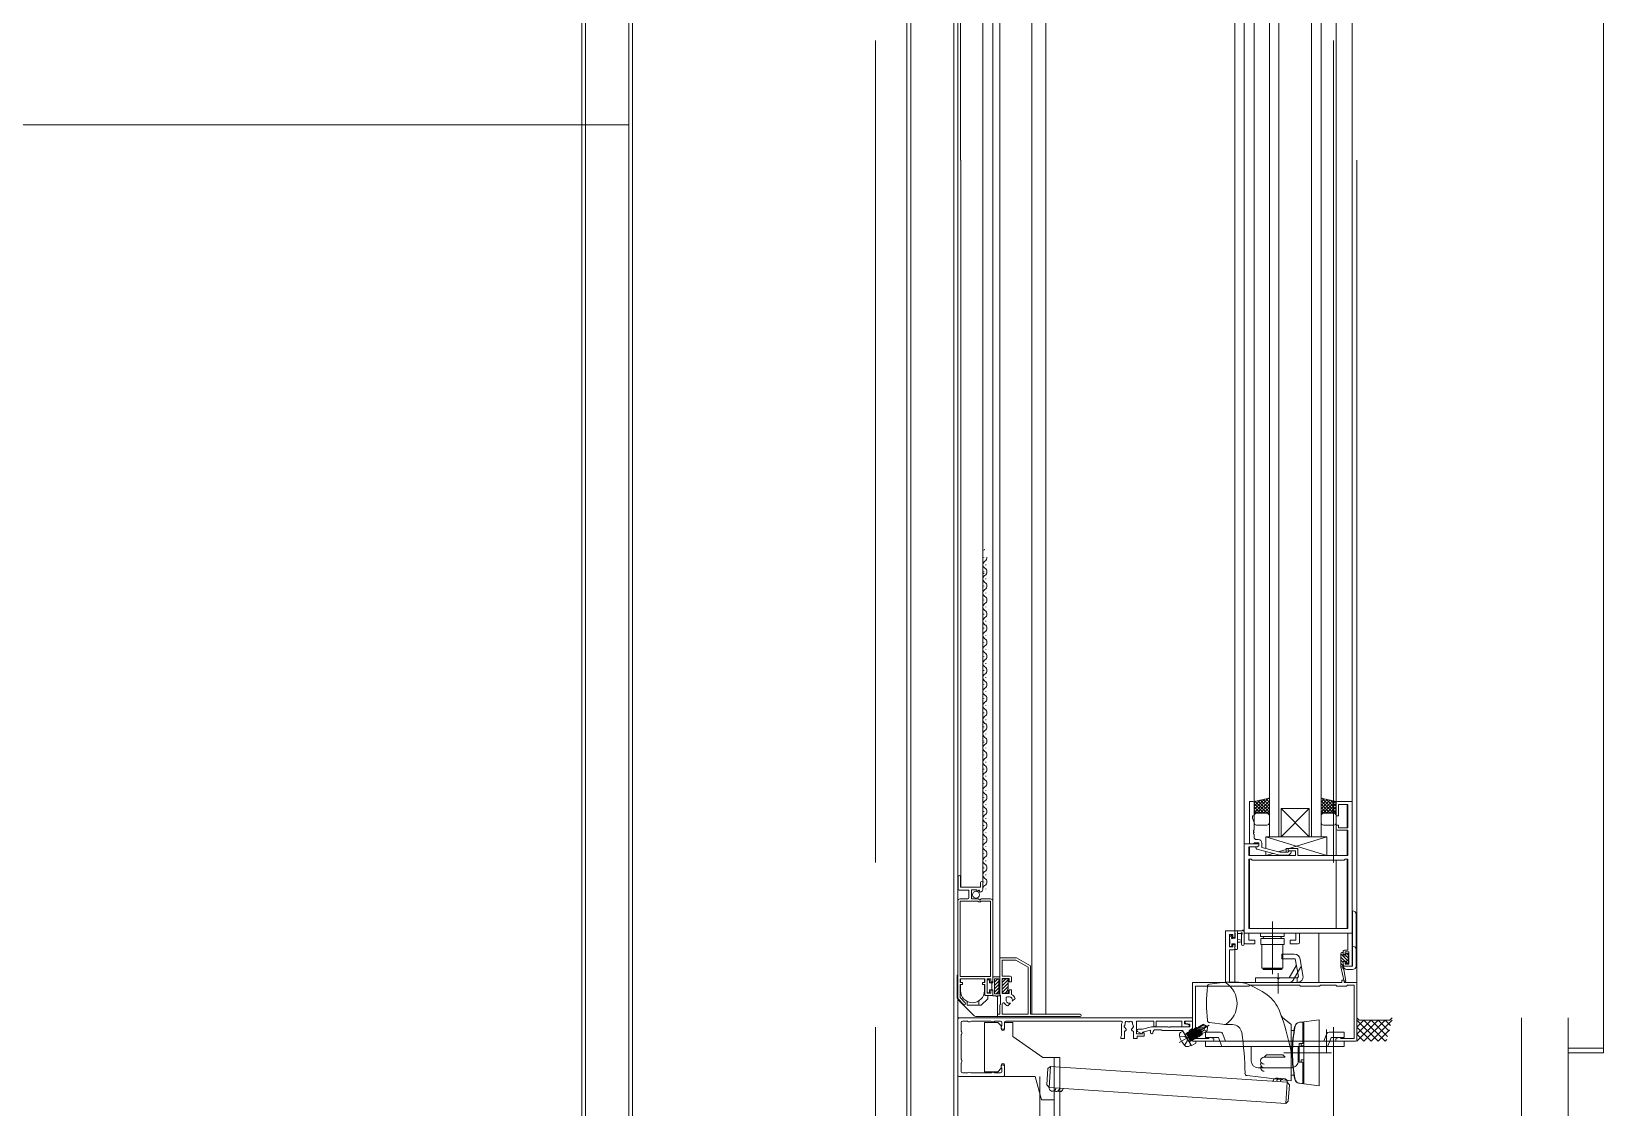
# Model space of a CAD drawing. Units: millimetres at full size. Extents: x -22551 to 92397, y -19340 to 14894.
# Drawn here: x 86862 to 87532, y -1283 to -825 of the extents above; entities that cross this region are included whole.
import ezdxf

# ---------------------------------------------------------------- set-up
doc = ezdxf.new("R2010")
doc.units = ezdxf.units.MM
doc.header["$LTSCALE"] = 70
doc.linetypes.add('DASHED3', pattern=[4, 3, -1])
doc.linetypes.add('DOUBLE_CHAIN1', pattern=[8.8, 5, -1, 0.6, -0.6, 0.6, -1])
for name, color, linetype, lineweight in [('2-0_通芯', 7, 'Continuous', 15), ('2-1_躯体', 7, 'Continuous', 15), ('2-3_間仕切り', 7, 'Continuous', 15), ('4-4_ジプトーン・ケイカル', 7, 'Continuous', 15), ('4-A_FSH', 7, 'Continuous', 15), ('4-B_金物', 7, 'Continuous', 15)]:
    doc.layers.add(name, color=color, linetype=linetype, lineweight=lineweight)

msp = doc.modelspace()

# ---------------------------------------------------------------- linework, layer by layer
at = {"layer": '2-0_通芯', "linetype": 'DOUBLE_CHAIN1'}
for p, q in [((87221.52, 10874.77), (87221.52, -9077.32)), ((87416.52, 10874.77), (87416.52, -7611.2))]:
    msp.add_line(p, q, dxfattribs=at)
at = {"layer": '2-1_躯体', "linetype": 'DASHED3'}
msp.add_line((87496.52, -1245.23), (87496.52, -2215.23), dxfattribs=at)
at = {"layer": '2-1_躯体'}
msp.add_line((87516.52, -1245.23), (87516.52, -2215.23), dxfattribs=at)
at = {"layer": '2-3_間仕切り'}
msp.add_line((87256.52, -1270.23), (87256.52, -1385.23), dxfattribs=at)
at = {"layer": '4-4_ジプトーン・ケイカル'}
msp.add_line((87116.52, -865.23), (84741.52, -865.23), dxfattribs=at)
at = {"layer": '4-A_FSH'}
for p, q in [((87531.52, -502.23), (87531.52, -880.23)), ((87256.52, -515.23), (87256.52, -880.23)), ((87288.12, -880.23), (87288.12, -516.73)), ((87294.02, -880.23), (87294.02, -516.73)), ((87256.52, -532.58), (87256.52, -880.23)), ((87271.52, -532.58), (87271.52, -880.23)), ((87274.52, -532.58), (87274.52, -880.23)), ((87374.52, -549.13), (87374.52, -880.23)), ((87378.52, -551.23), (87378.52, -880.23)), ((87378.52, -553.16), (87378.52, -880.23)), ((87424.52, -880.23), (87424.52, -551.23)), ((87257.72, -570.8), (87257.72, -880.23)), ((87267.22, -880.23), (87267.22, -572.73)), ((87417.72, -584.23), (87417.72, -880.23)), ((87389.22, -592.23), (87389.22, -880.23)), ((87393.22, -592.23), (87393.22, -880.23)), ((87407.22, -592.23), (87407.22, -880.23)), ((87411.22, -592.23), (87411.22, -880.23)), ((87382.72, -607.23), (87382.72, -880.23)), ((87256.52, -880.23), (87256.52, -1195.63)), ((87256.52, -1245.23), (87256.52, -880.23)), ((87257.82, -880.23), (87257.82, -1189.64)), ((87267.22, -1187.73), (87267.22, -880.23)), ((87271.52, -880.23), (87271.52, -1195.63)), ((87274.52, -880.23), (87274.52, -1223.04)), ((87288.12, -1243.73), (87288.12, -880.23)), ((87294.02, -1243.73), (87294.02, -880.23)), ((87374.52, -880.23), (87374.52, -1211.33)), ((87378.52, -1209.23), (87378.52, -880.23)), ((87378.52, -880.23), (87378.52, -1207.3)), ((87382.72, -880.23), (87382.72, -1153.23)), ((87389.22, -1168.23), (87389.22, -880.23)), ((87393.22, -1168.23), (87393.22, -880.23)), ((87407.22, -1168.23), (87407.22, -880.23)), ((87411.22, -1168.23), (87411.22, -880.23)), ((87417.72, -880.23), (87417.72, -1176.23)), ((87424.52, -880.23), (87424.52, -1209.23)), ((87426.52, -880.23), (87426.52, -1230.23)), ((87531.52, -1258.23), (87531.52, -880.23)), ((87267.72, -1049.33), (87267.72, -1049.53)), ((87267.72, -1055.33), (87267.72, -1055.53)), ((87267.72, -1056.03), (87267.72, -1056.23)), ((87268.48, -1052.33), (87268.48, -1052.53)), ((87267.72, -1061.33), (87267.72, -1061.53)), ((87268.48, -1058.33), (87268.48, -1058.53)), ((87267.72, -1067.33), (87267.72, -1067.53)), ((87268.48, -1064.33), (87268.48, -1064.53)), ((87268.48, -1070.33), (87268.48, -1070.53)), ((87267.72, -1073.33), (87267.72, -1073.53)), ((87268.48, -1076.33), (87268.48, -1076.53)), ((87267.72, -1079.33), (87267.72, -1079.53)), ((87268.48, -1082.33), (87268.48, -1082.53)), ((87267.72, -1085.33), (87267.72, -1085.53)), ((87268.48, -1088.33), (87268.48, -1088.53)), ((87267.72, -1091.33), (87267.72, -1091.53)), ((87267.72, -1097.33), (87267.72, -1097.53)), ((87268.48, -1094.33), (87268.48, -1094.53)), ((87267.72, -1103.33), (87267.72, -1103.53)), ((87268.48, -1100.33), (87268.48, -1100.53)), ((87267.72, -1109.33), (87267.72, -1109.53)), ((87268.48, -1106.33), (87268.48, -1106.53)), ((87267.72, -1115.33), (87267.72, -1115.53)), ((87268.48, -1112.33), (87268.48, -1112.53)), ((87267.72, -1121.33), (87267.72, -1121.53)), ((87268.48, -1118.33), (87268.48, -1118.53)), ((87268.48, -1124.33), (87268.48, -1124.53)), ((87267.72, -1127.33), (87267.72, -1127.53)), ((87267.72, -1128.03), (87267.72, -1128.23)), ((87268.48, -1130.33), (87268.48, -1130.53)), ((87267.72, -1133.33), (87267.72, -1133.53)), ((87268.48, -1136.33), (87268.48, -1136.53)), ((87267.72, -1139.33), (87267.72, -1139.53)), ((87268.48, -1142.33), (87268.48, -1142.53)), ((87267.72, -1145.33), (87267.72, -1145.53)), ((87268.48, -1148.33), (87268.48, -1148.53)), ((87267.72, -1151.33), (87267.72, -1151.53)), ((87267.72, -1157.33), (87267.72, -1157.53)), ((87268.48, -1154.33), (87268.48, -1154.53)), ((87382.72, -1153.23), (87389.22, -1151.73)), ((87382.72, -1158.01), (87388.92, -1151.8)), ((87382.72, -1156.59), (87387.09, -1152.23)), ((87382.72, -1155.18), (87385.25, -1152.65)), ((87382.72, -1153.76), (87383.41, -1153.08)), ((87382.72, -1158.23), (87382.72, -1153.23)), ((87386.84, -1158.23), (87382.72, -1154.12)), ((87385.42, -1158.23), (87382.72, -1155.53)), ((87384.01, -1158.23), (87382.72, -1156.95)), ((87388.25, -1158.23), (87383.15, -1153.13)), ((87383.91, -1158.23), (87389.22, -1152.92)), ((87389.22, -1157.79), (87384.3, -1152.87)), ((87385.32, -1158.23), (87389.22, -1154.33)), ((87389.22, -1156.38), (87385.45, -1152.6)), ((87389.22, -1154.96), (87386.6, -1152.34)), ((87386.73, -1158.23), (87389.22, -1155.75)), ((87389.22, -1153.55), (87387.75, -1152.07)), ((87388.15, -1158.23), (87389.22, -1157.16)), ((87389.22, -1152.13), (87388.9, -1151.81)), ((87394.22, -1156.23), (87394.22, -1168.23)), ((87394.22, -1156.23), (87406.22, -1168.23)), ((87406.22, -1156.23), (87394.22, -1168.23)), ((87394.22, -1156.23), (87406.22, -1156.23)), ((87406.22, -1168.23), (87406.22, -1156.23)), ((87417.72, -1153.23), (87411.22, -1151.73)), ((87411.22, -1152.13), (87411.54, -1151.81)), ((87411.22, -1153.55), (87412.69, -1152.07)), ((87411.22, -1154.96), (87413.84, -1152.34)), ((87411.22, -1156.38), (87414.99, -1152.6)), ((87411.22, -1157.79), (87416.14, -1152.87)), ((87416.53, -1158.23), (87411.22, -1152.92)), ((87415.12, -1158.23), (87411.22, -1154.33)), ((87413.71, -1158.23), (87411.22, -1155.75)), ((87412.29, -1158.23), (87411.22, -1157.16)), ((87417.72, -1158.01), (87411.52, -1151.8)), ((87412.19, -1158.23), (87417.29, -1153.13)), ((87417.72, -1156.59), (87413.35, -1152.23)), ((87413.6, -1158.23), (87417.72, -1154.12)), ((87415.02, -1158.23), (87417.72, -1155.53)), ((87417.72, -1155.18), (87415.19, -1152.65)), ((87416.43, -1158.23), (87417.72, -1156.95)), ((87417.72, -1153.76), (87417.03, -1153.08)), ((87417.72, -1158.23), (87417.72, -1153.23)), ((87422.32, -1154.43), (87422.32, -1164.43)), ((87267.72, -1163.33), (87267.72, -1163.53)), ((87268.48, -1160.33), (87268.48, -1160.53)), ((87389.22, -1158.23), (87382.72, -1158.23)), ((87382.72, -1162.23), (87382.72, -1159.23)), ((87383.72, -1158.23), (87388.22, -1158.23)), ((87388.22, -1163.23), (87383.72, -1163.23)), ((87389.22, -1159.23), (87389.22, -1162.23)), ((87411.22, -1158.23), (87417.72, -1158.23)), ((87411.22, -1159.23), (87411.22, -1162.23)), ((87416.72, -1158.23), (87412.22, -1158.23)), ((87412.22, -1163.23), (87416.72, -1163.23)), ((87417.72, -1162.23), (87417.72, -1159.23)), ((87267.72, -1169.33), (87267.72, -1169.53)), ((87268.48, -1166.33), (87268.48, -1166.53)), ((87382.6, -1166.01), (87382.72, -1166.19)), ((87382.72, -1166.19), (87382.72, -1166.28)), ((87382.72, -1167.19), (87382.72, -1168.43)), ((87383.72, -1169.43), (87384.52, -1169.43)), ((87387.72, -1168.23), (87413.72, -1176.23)), ((87388.32, -1168.23), (87412.32, -1168.23)), ((87394.22, -1168.23), (87389.22, -1168.23)), ((87406.22, -1168.23), (87394.22, -1168.23)), ((87413.72, -1168.23), (87397.47, -1173.23)), ((87411.22, -1168.23), (87406.22, -1168.23)), ((87422.32, -1165.44), (87422.32, -1176.23)), ((87267.72, -1175.33), (87267.72, -1175.53)), ((87268.48, -1172.33), (87268.48, -1172.53)), ((87380.72, -1172.43), (87380.72, -1176.23)), ((87380.72, -1177.74), (87380.72, -1207.3)), ((87387.72, -1176.23), (87387.72, -1174.45)), ((87390.82, -1175.28), (87387.72, -1176.23)), ((87396.42, -1176.23), (87387.72, -1176.23)), ((87396.42, -1173.56), (87392.97, -1174.62)), ((87396.42, -1176.03), (87396.42, -1176.23)), ((87396.42, -1176.03), (87396.42, -1176.23)), ((87422.32, -1177.74), (87422.32, -1207.3)), ((87267.72, -1181.33), (87267.72, -1181.53)), ((87268.48, -1178.33), (87268.48, -1178.53)), ((87268.48, -1184.33), (87268.48, -1184.53)), ((87417.72, -1178.16), (87417.72, -1207.3)), ((87256.72, -1185.23), (87256.72, -1190.43)), ((87264.96, -1191.48), (87265.39, -1191.05)), ((87265.89, -1191.34), (87265.83, -1191.58)), ((87267.22, -1190.54), (87267.22, -1187.73)), ((87267.72, -1187.33), (87267.72, -1187.53)), ((87268.48, -1190.33), (87268.48, -1190.53)), ((87260.82, -1194.63), (87257.52, -1194.63)), ((87265.72, -1194.93), (87265.42, -1194.63)), ((87390.52, -1226.73), (87390.52, -1204.3)), ((87424.64, -1223.24), (87424.64, -1199.74)), ((87426.14, -1201.24), (87426.14, -1223.24)), ((87372.22, -1211.63), (87372.22, -1211.03)), ((87372.31, -1210.82), (87372.81, -1210.32)), ((87373.32, -1210.53), (87373.32, -1210.87)), ((87374.52, -1209.13), (87374.52, -1208.53)), ((87374.82, -1208.23), (87377.5, -1208.23)), ((87375.72, -1208.23), (87375.72, -1215.83)), ((87376.9, -1209.43), (87375.72, -1209.43)), ((87377.32, -1213.96), (87377.32, -1210)), ((87378.52, -1213.96), (87378.52, -1208.8)), ((87424.52, -1209.23), (87378.52, -1209.23)), ((87422.32, -1207.3), (87380.75, -1207.3)), ((87385.52, -1209.23), (87385.52, -1210.73)), ((87395.52, -1209.23), (87385.52, -1209.23)), ((87395.52, -1210.73), (87385.52, -1210.73)), ((87386.92, -1211.53), (87386.92, -1211.23)), ((87386.92, -1211.53), (87394.12, -1211.53)), ((87394.12, -1211.53), (87394.12, -1211.23)), ((87395.52, -1210.73), (87395.52, -1209.23)), ((87410.32, -1209.23), (87410.32, -1230.23)), ((87372.22, -1214.63), (87372.22, -1214.13)), ((87372.42, -1213.93), (87372.42, -1211.83)), ((87373.02, -1214.93), (87372.52, -1214.93)), ((87374.52, -1213.73), (87374.52, -1230.23)), ((87374.52, -1215.83), (87374.52, -1215.23)), ((87375.42, -1216.13), (87374.82, -1216.13)), ((87375.72, -1211.93), (87376.86, -1212.04)), ((87375.72, -1213.13), (87376.86, -1213.03)), ((87386.02, -1214.13), (87386.02, -1224.13)), ((87393.52, -1214.13), (87393.52, -1214.03)), ((87419.72, -1218.09), (87422.92, -1221.29)), ((87420.02, -1217.54), (87420.42, -1217.54)), ((87420.53, -1217.56), (87420.7, -1217.72)), ((87420.72, -1217.84), (87420.72, -1218.94)), ((87422.12, -1217.84), (87422.62, -1217.84)), ((87422.16, -1217.84), (87422.92, -1218.6)), ((87422.92, -1218.14), (87422.92, -1218.64)), ((87274.52, -1219.73), (87274.52, -1235.56)), ((87281.52, -1219.73), (87274.52, -1219.73)), ((87275.52, -1220.73), (87275.52, -1227.53)), ((87281.25, -1220.73), (87275.52, -1220.73)), ((87286.52, -1223.78), (87281.25, -1220.73)), ((87287.52, -1223.2), (87281.52, -1219.73)), ((87286.52, -1243.73), (87286.52, -1223.78)), ((87287.52, -1243.73), (87287.52, -1223.2)), ((87395.02, -1224.13), (87386.02, -1224.13)), ((87386.52, -1224.73), (87394.52, -1224.73)), ((87387.52, -1224.23), (87387.52, -1224.13)), ((87393.52, -1224.23), (87393.52, -1224.13)), ((87400.27, -1220.23), (87394.52, -1220.23)), ((87397.68, -1228.23), (87400.74, -1222.93)), ((87399.41, -1229.23), (87402.48, -1223.93)), ((87400.27, -1220.23), (87401.58, -1227.65)), ((87402.31, -1220.3), (87403.55, -1227.3)), ((87419.72, -1219.44), (87421.55, -1221.27)), ((87419.72, -1220.79), (87420.72, -1221.79)), ((87419.72, -1222.13), (87420.72, -1223.13)), ((87419.72, -1223.48), (87419.77, -1223.53)), ((87419.72, -1223.53), (87421.13, -1229.8)), ((87420.72, -1223.53), (87420.73, -1223.62)), ((87420.74, -1223.24), (87424.64, -1223.24)), ((87420.9, -1224.65), (87421.72, -1229.69)), ((87421.82, -1218.85), (87422.72, -1219.75)), ((87421.82, -1222.14), (87421.82, -1221.8)), ((87421.89, -1221.61), (87422.48, -1222.2)), ((87424.64, -1224.74), (87422.24, -1224.74)), ((87422.83, -1221.85), (87422.33, -1222.35)), ((87422.72, -1218.84), (87422.72, -1220.84)), ((87422.92, -1221.04), (87422.92, -1221.64)), ((87256.32, -1227.53), (87256.32, -1236.84)), ((87256.32, -1227.53), (87256.32, -1236.84)), ((87257.72, -1230.22), (87257.72, -1228.73)), ((87257.72, -1233.73), (87257.72, -1231.05)), ((87267.92, -1230.22), (87267.92, -1228.73)), ((87267.92, -1233.73), (87267.92, -1231.05)), ((87269.12, -1234.64), (87269.12, -1229.14)), ((87270.12, -1229.14), (87269.12, -1229.14)), ((87270.12, -1230.39), (87270.12, -1229.14)), ((87270.12, -1230.39), (87271.52, -1230.39)), ((87271.02, -1233.39), (87271.02, -1230.39)), ((87271.52, -1227.89), (87274.52, -1227.89)), ((87271.52, -1230.39), (87271.52, -1227.89)), ((87272.22, -1228.69), (87274.02, -1228.69)), ((87272.22, -1228.69), (87272.22, -1235.09)), ((87272.22, -1230.1), (87273.63, -1228.69)), ((87272.22, -1231.52), (87274.02, -1229.72)), ((87272.22, -1232.93), (87274.02, -1231.13)), ((87274.02, -1235.09), (87274.02, -1228.69)), ((87274.52, -1235.89), (87274.52, -1227.89)), ((87275.52, -1227.53), (87278.92, -1227.53)), ((87275.52, -1228.53), (87275.52, -1234.91)), ((87278.42, -1228.53), (87275.52, -1228.53)), ((87275.52, -1230.27), (87277.05, -1228.73)), ((87275.52, -1228.93), (87275.52, -1234.53)), ((87275.52, -1231.68), (87278.02, -1229.18)), ((87275.52, -1233.09), (87278.02, -1230.59)), ((87277.82, -1228.73), (87275.72, -1228.73)), ((87278.02, -1232.93), (87278.02, -1228.93)), ((87278.42, -1230.03), (87278.42, -1228.53)), ((87279.42, -1230.03), (87278.42, -1230.03)), ((87279.42, -1228.03), (87279.42, -1230.03)), ((87363.72, -1231), (87370.46, -1230.17)), ((87370.46, -1230.17), (87376.3, -1230.17)), ((87392.52, -1228.23), (87383.27, -1228.23)), ((87383.27, -1228.23), (87383.27, -1230.23)), ((87383.27, -1230.23), (87401.08, -1230.23)), ((87392.92, -1228.63), (87392.52, -1228.23)), ((87393.12, -1228.63), (87392.92, -1228.63)), ((87393.02, -1226.23), (87393.02, -1234.86)), ((87393.12, -1228.63), (87393.52, -1228.23)), ((87401.08, -1228.23), (87393.52, -1228.23)), ((87401.02, -1228.23), (87401.02, -1230.23)), ((87256.61, -1237.53), (87263.33, -1244.24)), ((87256.61, -1237.53), (87263.23, -1244.15)), ((87265.52, -1238.06), (87265.52, -1239.93)), ((87269.32, -1237.13), (87266.52, -1239.93)), ((87270.12, -1234.64), (87269.12, -1234.64)), ((87269.32, -1235.73), (87269.32, -1237.13)), ((87271.52, -1233.39), (87270.12, -1233.39)), ((87270.12, -1234.64), (87270.12, -1233.39)), ((87271.52, -1235.89), (87271.52, -1233.39)), ((87271.52, -1235.89), (87272.72, -1235.89)), ((87272.22, -1234.35), (87274.02, -1232.55)), ((87272.22, -1235.09), (87274.02, -1235.09)), ((87272.89, -1235.09), (87274.02, -1233.96)), ((87273.32, -1235.89), (87274.52, -1235.89)), ((87273.52, -1235.89), (87273.52, -1243.73)), ((87274.52, -1235.56), (87274.72, -1235.76)), ((87274.72, -1235.76), (87274.72, -1239.56)), ((87275.52, -1234.51), (87278.02, -1232.01)), ((87275.52, -1234.91), (87278.42, -1234.94)), ((87275.72, -1234.73), (87277.82, -1234.73)), ((87276.71, -1234.73), (87277.92, -1233.52)), ((87277.17, -1236.88), (87277.17, -1237.73)), ((87278.52, -1236.38), (87277.67, -1236.38)), ((87278.02, -1234.53), (87278.02, -1233.53)), ((87278.42, -1233.43), (87279.42, -1233.43)), ((87278.42, -1234.94), (87278.42, -1233.43)), ((87279.42, -1233.43), (87279.42, -1235.4)), ((87280.93, -1237.09), (87279.77, -1238.25)), ((87260.62, -1238.33), (87260.62, -1239.93)), ((87266.52, -1239.93), (87260.62, -1239.93)), ((87264.65, -1244.73), (87273.82, -1244.73)), ((87273.52, -1243.73), (87273.52, -1244.73)), ((87274.52, -1243.73), (87273.52, -1243.73)), ((87273.52, -1244.73), (87308.62, -1244.73)), ((87274.72, -1239.56), (87274.52, -1239.76)), ((87274.52, -1239.76), (87274.52, -1243.73)), ((87275.52, -1239.39), (87275.52, -1243.73)), ((87275.52, -1243.73), (87286.52, -1243.73)), ((87279.04, -1238.98), (87277.87, -1240.15)), ((87308.62, -1243.73), (87287.52, -1243.73)), ((87256.52, -1245.73), (87256.52, -1269.73)), ((87267.97, -1247.23), (87273.57, -1247.23)), ((87267.97, -1268.23), (87267.97, -1247.23)), ((87273.57, -1247.23), (87275.07, -1248.73)), ((87275.07, -1248.73), (87275.07, -1250.03)), ((87276.47, -1247.23), (87279.97, -1247.23)), ((87276.47, -1250.03), (87276.47, -1247.23)), ((87276.52, -1249.48), (87276.52, -1247.23)), ((87277.02, -1246.73), (87326.2, -1246.73)), ((87327.58, -1248.65), (87327.63, -1248.54)), ((87327.81, -1249.53), (87327.72, -1249.44)), ((87327.83, -1247.89), (87327.85, -1247.73)), ((87328.27, -1250.43), (87328.27, -1250.3)), ((87329.02, -1246.91), (87329.17, -1246.95)), ((87329.67, -1246.95), (87329.82, -1246.91)), ((87330.57, -1250.3), (87330.57, -1250.43)), ((87330.99, -1247.73), (87331.01, -1247.89)), ((87331.12, -1249.44), (87331.03, -1249.53)), ((87331.21, -1248.54), (87331.26, -1248.65)), ((87352.37, -1250.9), (87351.45, -1251.55)), ((87352.37, -1250.9), (87355.87, -1256.97)), ((87354.27, -1251.56), (87354.42, -1251.48)), ((87354.27, -1251.56), (87354.27, -1252)), ((87357, -1254.55), (87354.42, -1251.48)), ((87354.42, -1251.48), (87354.8, -1251.7)), ((87354.87, -1251.65), (87354.8, -1251.7)), ((87354.8, -1251.7), (87357, -1254.12)), ((87354.87, -1251.21), (87354.87, -1251.65)), ((87355.48, -1251.3), (87355.4, -1251.35)), ((87355.48, -1250.86), (87355.63, -1250.78)), ((87355.48, -1250.86), (87355.48, -1251.3)), ((87355.48, -1250.86), (87358.07, -1253.94)), ((87357.69, -1253.72), (87355.48, -1251.3)), ((87355.63, -1250.78), (87356.01, -1251)), ((87358.22, -1253.85), (87355.63, -1250.78)), ((87356.09, -1250.95), (87356.01, -1251)), ((87356.01, -1251), (87358.22, -1253.42)), ((87356.09, -1250.51), (87356.24, -1250.43)), ((87356.09, -1250.51), (87356.09, -1250.95)), ((87356.09, -1250.51), (87358.67, -1253.59)), ((87358.29, -1253.37), (87356.09, -1250.95)), ((87356.24, -1250.43), (87356.62, -1250.65)), ((87358.82, -1253.5), (87356.24, -1250.43)), ((87356.69, -1250.6), (87356.62, -1250.65)), ((87356.62, -1250.65), (87358.82, -1253.07)), ((87356.69, -1250.16), (87356.84, -1250.08)), ((87356.69, -1250.16), (87356.69, -1250.6)), ((87356.69, -1250.16), (87359.28, -1253.24)), ((87358.9, -1253.02), (87356.69, -1250.6)), ((87356.84, -1250.08), (87357.22, -1250.3)), ((87359.43, -1253.15), (87356.84, -1250.08)), ((87357.3, -1250.25), (87357.22, -1250.3)), ((87357.22, -1250.3), (87359.43, -1252.72)), ((87357.3, -1249.81), (87357.45, -1249.73)), ((87357.3, -1249.81), (87357.3, -1250.25)), ((87357.3, -1249.81), (87359.88, -1252.89)), ((87359.5, -1252.67), (87357.3, -1250.25)), ((87357.45, -1249.73), (87357.83, -1249.95)), ((87360.03, -1252.8), (87357.45, -1249.73)), ((87357.9, -1249.9), (87357.83, -1249.95)), ((87357.83, -1249.95), (87360.03, -1252.37)), ((87363.59, -1248.47), (87357.9, -1251.75)), ((87357.9, -1249.46), (87358.06, -1249.38)), ((87357.9, -1249.46), (87357.9, -1249.9)), ((87357.9, -1249.46), (87358.32, -1249.95)), ((87360.11, -1252.32), (87357.9, -1249.9)), ((87358.47, -1249.87), (87358.06, -1249.38)), ((87359.12, -1249.2), (87358.43, -1249.6)), ((87361.48, -1249.69), (87358.53, -1250.39)), ((87358.66, -1250.36), (87360.49, -1252.54)), ((87360.64, -1252.45), (87358.85, -1250.32)), ((87359.05, -1250.27), (87360.64, -1252.02)), ((87359.1, -1249.15), (87359.25, -1249.41)), ((87359.66, -1250.12), (87360.75, -1252.01)), ((87360.75, -1252.01), (87362.73, -1250.87)), ((87361.06, -1248.37), (87362.39, -1248.98)), ((87361.08, -1248.01), (87362.71, -1248.8)), ((87361.48, -1249.69), (87362.78, -1248.93)), ((87361.48, -1249.69), (87362.86, -1249.06)), ((87361.48, -1250.49), (87362.66, -1250.91)), ((87368.4, -1251.36), (87362.02, -1251.36)), ((87362.02, -1251.36), (87362.02, -1253.66)), ((87362.39, -1248.98), (87362.71, -1248.8)), ((87362.71, -1248.8), (87362.86, -1249.06)), ((87362.73, -1250.87), (87362.86, -1249.06)), ((87370.46, -1248.17), (87363.72, -1247.34)), ((87370.46, -1248.17), (87373.5, -1248.17)), ((87395.48, -1245.67), (87398.46, -1248.17)), ((87398.46, -1272.17), (87398.46, -1248.17)), ((87398.46, -1250.67), (87399.31, -1250.67)), ((87410.46, -1246.17), (87401.8, -1247.23)), ((87403.46, -1247.07), (87402.04, -1247.19)), ((87403.46, -1248.07), (87403.46, -1247.07)), ((87403.96, -1247.57), (87403.46, -1247.57)), ((87403.46, -1248.07), (87403.46, -1256.17)), ((87403.96, -1246.97), (87403.96, -1273.37)), ((87410.46, -1247.17), (87410.46, -1246.17)), ((87410.46, -1247.17), (87410.46, -1273.17)), ((87413.52, -1260.23), (87413.52, -1250.23)), ((87414.64, -1251.36), (87421.02, -1251.36)), ((87421.02, -1251.36), (87421.02, -1253.66)), ((87435.52, -1255.23), (87426.52, -1246.23)), ((87426.52, -1255.23), (87435.52, -1246.23)), ((87426.52, -1252.23), (87432.52, -1246.23)), ((87426.52, -1249.23), (87429.52, -1246.23)), ((87432.52, -1255.23), (87426.52, -1249.23)), ((87438.52, -1255.23), (87429.52, -1246.23)), ((87429.52, -1255.23), (87438.52, -1246.23)), ((87439.56, -1253.28), (87432.52, -1246.23)), ((87432.52, -1255.23), (87441.52, -1246.23)), ((87440.22, -1250.93), (87435.52, -1246.23)), ((87435.52, -1255.23), (87440.37, -1250.39)), ((87440.87, -1248.58), (87438.52, -1246.23)), ((87355.13, -1253.35), (87350.87, -1255.81)), ((87353.69, -1252.19), (87353.86, -1252.09)), ((87353.74, -1251.87), (87353.81, -1251.83)), ((87353.74, -1251.87), (87355.72, -1255.3)), ((87356.4, -1254.9), (87353.81, -1251.83)), ((87353.81, -1251.83), (87354.19, -1252.05)), ((87354.27, -1252), (87354.19, -1252.05)), ((87354.19, -1252.05), (87356.4, -1254.47)), ((87356.47, -1254.42), (87354.27, -1252)), ((87354.83, -1253.76), (87355.79, -1254.82)), ((87355.87, -1256.97), (87354.85, -1257.44)), ((87355.42, -1255.18), (87355.59, -1255.08)), ((87355.87, -1254.77), (87355.79, -1254.82)), ((87355.79, -1255.25), (87355.79, -1254.82)), ((87357.03, -1252.25), (87355.99, -1252.85)), ((87356.47, -1254.42), (87356.4, -1254.47)), ((87356.4, -1254.9), (87356.4, -1254.47)), ((87356.85, -1254.64), (87357, -1254.55)), ((87357.08, -1254.07), (87357, -1254.12)), ((87357, -1254.55), (87357, -1254.12)), ((87357.02, -1255.23), (87365.02, -1255.23)), ((87357.69, -1253.72), (87357.61, -1253.77)), ((87357.61, -1254.2), (87357.61, -1253.77)), ((87358.07, -1253.94), (87357.69, -1253.72)), ((87358.07, -1253.94), (87358.22, -1253.85)), ((87358.29, -1253.37), (87358.22, -1253.42)), ((87358.22, -1253.85), (87358.22, -1253.42)), ((87358.67, -1253.59), (87358.29, -1253.37)), ((87358.67, -1253.59), (87358.82, -1253.5)), ((87358.9, -1253.02), (87358.82, -1253.07)), ((87358.82, -1253.5), (87358.82, -1253.07)), ((87359.28, -1253.24), (87358.9, -1253.02)), ((87359.28, -1253.24), (87359.43, -1253.15)), ((87359.5, -1252.67), (87359.43, -1252.72)), ((87359.43, -1253.15), (87359.43, -1252.72)), ((87359.88, -1252.89), (87359.5, -1252.67)), ((87359.88, -1252.89), (87360.03, -1252.8)), ((87360.11, -1252.32), (87360.03, -1252.37)), ((87360.03, -1252.8), (87360.03, -1252.37)), ((87360.49, -1252.54), (87360.11, -1252.32)), ((87360.49, -1252.54), (87360.64, -1252.45)), ((87360.72, -1251.97), (87360.64, -1252.02)), ((87360.64, -1252.45), (87360.64, -1252.02)), ((87362.02, -1253.66), (87367.52, -1253.66)), ((87362.02, -1255.23), (87421.02, -1255.23)), ((87362.02, -1255.23), (87362.02, -1257.53)), ((87362.02, -1257.53), (87421.02, -1257.53)), ((87367.52, -1253.66), (87368.13, -1255.16)), ((87368.13, -1255.16), (87369.06, -1257.46)), ((87369.32, -1251.99), (87370.61, -1255.16)), ((87381.52, -1257.54), (87381.52, -1263.53)), ((87401.52, -1257.53), (87401.52, -1263.53)), ((87401.96, -1256.17), (87401.96, -1264.17)), ((87401.96, -1256.17), (87403.46, -1256.17)), ((87402.7, -1256.17), (87402.7, -1257.17)), ((87402.96, -1257.17), (87402.7, -1257.17)), ((87403.96, -1257.17), (87402.96, -1257.17)), ((87403.46, -1256.17), (87403.96, -1256.17)), ((87413.72, -1251.98), (87412.43, -1255.16)), ((87421.02, -1253.66), (87415.52, -1253.66)), ((87418.02, -1255.23), (87426.02, -1255.23)), ((87421.02, -1255.23), (87421.02, -1257.53)), ((87429.52, -1255.23), (87426.52, -1252.23)), ((87438.52, -1255.23), (87439.21, -1254.54)), ((87292.82, -1262.23), (87296.17, -1262.23)), ((87297.67, -1262.23), (87296.17, -1262.23)), ((87297.67, -1292.58), (87297.67, -1262.23)), ((87297.67, -1262.23), (87299.97, -1262.23)), ((87299.97, -1262.23), (87299.97, -1292.58)), ((87387.02, -1262.03), (87388.02, -1261.03)), ((87387.02, -1262.03), (87396.02, -1262.03)), ((87415.66, -1260.17), (87395.46, -1260.17)), ((87398.46, -1260.9), (87398.46, -1259.94)), ((87403.46, -1264.17), (87401.96, -1264.17)), ((87402.7, -1263.17), (87402.7, -1264.17)), ((87402.7, -1263.17), (87402.96, -1263.17)), ((87403.96, -1263.17), (87402.96, -1263.17)), ((87403.46, -1264.17), (87403.46, -1272.27)), ((87403.46, -1264.17), (87403.96, -1264.17)), ((87516.52, -1260.23), (87531.52, -1260.23)), ((87257.02, -1270.23), (87276.02, -1270.23)), ((87279.02, -1270.23), (87266.52, -1270.23)), ((87273.57, -1268.23), (87267.97, -1268.23)), ((87275.07, -1266.73), (87273.57, -1268.23)), ((87275.07, -1265.43), (87275.07, -1266.73)), ((87276.47, -1270.23), (87276.47, -1265.43)), ((87289.47, -1270.23), (87276.47, -1270.23)), ((87276.52, -1269.73), (87276.52, -1265.98)), ((87292.15, -1280.23), (87289.47, -1270.23)), ((87295.42, -1274.92), (87296.02, -1265.94)), ((87396.82, -1272.74), (87296.02, -1265.94)), ((87379.73, -1269.87), (87398.46, -1272.17)), ((87384.52, -1266.53), (87398.52, -1266.53)), ((87399.31, -1269.67), (87398.46, -1269.67)), ((87295.42, -1274.92), (87294.49, -1273.86)), ((87396.22, -1281.72), (87295.42, -1274.92)), ((87396.82, -1272.74), (87396.22, -1281.72)), ((87396.82, -1272.74), (87397.75, -1273.81)), ((87402.04, -1273.15), (87403.46, -1273.27)), ((87403.46, -1273.27), (87403.46, -1272.27)), ((87403.46, -1272.77), (87403.96, -1272.77)), ((87296.17, -1280.23), (87292.15, -1280.23)), ((87296.17, -1280.23), (87297.67, -1280.23))]:
    msp.add_line(p, q, dxfattribs=at)
for points in [[(87382.42, -1171.23), (87380.72, -1171.23), (87380.72, -1153.23), (87382.22, -1153.23)], [(87382.72, -1153.73), (87382.72, -1159.23), (87382.02, -1159.23), (87382.02, -1160.23), (87382.72, -1162.16), (87382.72, -1165.28)], [(87417.72, -1164.93), (87417.72, -1163.23), (87418.72, -1163.23), (87418.72, -1164.43), (87422.59, -1164.43), (87422.59, -1154.43), (87418.72, -1154.43), (87418.72, -1159.23), (87417.72, -1159.23), (87417.72, -1153.73)], [(87418.22, -1153.23), (87424.52, -1153.23), (87424.52, -1223.23), (87421.22, -1223.23)], [(87378.52, -1213.23), (87378.52, -1171.23), (87384.72, -1171.23), (87384.72, -1172.03), (87384.03, -1172.43), (87380.45, -1172.43), (87380.45, -1176.23), (87400.42, -1176.23), (87400.42, -1174.23), (87397.22, -1174.23), (87397.22, -1173.23), (87400.92, -1173.23)], [(87383.52, -1172.94), (87383.52, -1172.73), (87384.72, -1172.03), (87384.72, -1170.73), (87382.92, -1170.73)], [(87386.02, -1170.93), (87386.02, -1172.75), (87393.78, -1174.83), (87397.07, -1174.83), (87397.5, -1174.41)], [(87387.72, -1173.21), (87387.72, -1168.23), (87413.72, -1168.23), (87413.72, -1176.23), (87401.42, -1176.23)], [(87401.42, -1173.73), (87401.42, -1176.23), (87422.59, -1176.23), (87422.59, -1165.43), (87418.22, -1165.43)], [(87398.34, -1175.26), (87397.57, -1176.03), (87393.62, -1176.03), (87383.89, -1173.43)], [(87401.42, -1176.23), (87401.42, -1173.23), (87396.42, -1173.23), (87396.42, -1174.83)], [(87257.22, -1190.93), (87261.32, -1190.93), (87261.32, -1194.13)], [(87266.22, -1187.73), (87266.22, -1189.73), (87257.72, -1189.73), (87257.72, -1185.23)], [(87265.42, -1194.63), (87262.42, -1194.63), (87262.42, -1190.83), (87264.62, -1190.83), (87264.62, -1191.33)], [(87256.52, -1195.63), (87256.52, -1228.73), (87256.52, -1237.04), (87259.07, -1239.59)], [(87265.16, -1195.63), (87257.52, -1195.63), (87257.52, -1227.73), (87270.52, -1227.73), (87270.52, -1195.63), (87266.48, -1195.63)], [(87259.77, -1238.88), (87257.52, -1236.63), (87257.52, -1231.03), (87258.52, -1231.03), (87258.52, -1230.23), (87257.52, -1230.23), (87257.52, -1228.73), (87268.12, -1228.73), (87268.12, -1230.23), (87267.12, -1230.23), (87267.12, -1231.03), (87268.12, -1231.03), (87268.12, -1235.73), (87271.52, -1235.73), (87271.52, -1233.48), (87270.62, -1233.48), (87270.62, -1234.73), (87269.12, -1234.73), (87269.12, -1228.73), (87270.62, -1228.73), (87270.62, -1229.98), (87271.52, -1229.98), (87271.52, -1195.63)], [(87266.31, -1195.93), (87265.33, -1195.93), (87265.16, -1195.63)], [(87270.52, -1194.63), (87266.59, -1194.63), (87266.05, -1195.09)], [(87374.52, -1215.83), (87374.52, -1214.03), (87373.72, -1214.03), (87373.72, -1215.13), (87372.25, -1215.13), (87372.25, -1209.86), (87373.72, -1209.86), (87373.72, -1211.03), (87374.52, -1211.03), (87374.52, -1208.23), (87370.62, -1208.23), (87370.62, -1230.23), (87356.52, -1230.23), (87356.52, -1254.73)], [(87373.78, -1211.33), (87374.72, -1211.33), (87374.72, -1209.33)], [(87401.52, -1213.73), (87398.02, -1213.73), (87398.02, -1212.23), (87400.52, -1212.23), (87400.52, -1209.23), (87380.45, -1209.23), (87380.45, -1212.23), (87383.02, -1212.23), (87383.02, -1213.73), (87379.02, -1213.73)], [(87421.22, -1216.43), (87421.79, -1216.43), (87422.59, -1216.43), (87422.59, -1209.23), (87402.02, -1209.23), (87402.02, -1213.23)], [(87426.52, -1254.73), (87426.52, -1230.23), (87421.02, -1230.23), (87421.02, -1229.23), (87420.02, -1229.23), (87420.02, -1230.23), (87372.25, -1230.23), (87372.25, -1216.33), (87374.02, -1216.33)], [(87374.72, -1215.03), (87374.72, -1213.73), (87373.32, -1213.73), (87373.32, -1214.63)], [(87395.02, -1224.13), (87395.02, -1214.13), (87386.02, -1214.13)], [(87387.52, -1214.13), (87387.52, -1214.03), (87393.52, -1214.03)], [(87399.85, -1218.23), (87394.52, -1218.23), (87394.52, -1220.23)], [(87419.72, -1217.84), (87419.72, -1223.53), (87420.72, -1223.53)], [(87421.52, -1222.43), (87423.02, -1222.43), (87423.02, -1217.23), (87421.52, -1217.23), (87421.52, -1218.33), (87420.72, -1218.33), (87420.72, -1216.93)], [(87420.72, -1218.94), (87421.82, -1218.94), (87421.82, -1218.14)], [(87386.52, -1224.73), (87386.52, -1224.23), (87394.52, -1224.23), (87394.52, -1224.73)], [(87420.72, -1222.73), (87420.72, -1221.33), (87421.52, -1221.33), (87421.52, -1222.43)], [(87421.36, -1221.34), (87420.72, -1221.34), (87420.72, -1223.53)], [(87363.22, -1254.13), (87357.72, -1254.13), (87357.72, -1231.86), (87380.52, -1231.86), (87380.95, -1231.43), (87402.09, -1231.43), (87402.52, -1231.86), (87410.52, -1231.86), (87410.95, -1231.43), (87417.59, -1231.43), (87418.02, -1231.86), (87422.02, -1231.86), (87422.45, -1231.43), (87425.32, -1231.43), (87425.32, -1254.13), (87419.82, -1254.13)], [(87354.71, -1248.14), (87353.12, -1247.86), (87353.12, -1246.73), (87356.52, -1246.73), (87356.52, -1245.23), (87257.02, -1245.23), (87256.52, -1245.73)], [(87258.09, -1251.09), (87258.02, -1250.9), (87258.02, -1247.23)], [(87258.52, -1246.73), (87260.69, -1246.73), (87260.88, -1246.8)], [(87262.16, -1246.8), (87262.35, -1246.73), (87270.69, -1246.73), (87270.88, -1246.8)], [(87272.16, -1246.8), (87272.35, -1246.73), (87274.82, -1246.73)], [(87275.32, -1247.23), (87275.32, -1248.75), (87275.23, -1248.96)], [(87279.97, -1247.23), (87279.97, -1253.23), (87292.82, -1262.23)], [(87326.22, -1248.73), (87326.22, -1252.81), (87326.07, -1253.07), (87325.92, -1253.33), (87325.92, -1254.03), (87327.52, -1254.03), (87327.52, -1251.13), (87327.84, -1250.83)], [(87331, -1250.83), (87331.32, -1251.13), (87331.32, -1254.03), (87332.92, -1254.03), (87332.92, -1253.03), (87335.92, -1253.03), (87335.92, -1251.63), (87335.42, -1251.63), (87335.14, -1251.83), (87334.85, -1252.03), (87332.62, -1252.03), (87332.62, -1246.73), (87340.02, -1246.73), (87340.02, -1248.63)], [(87333.07, -1251.07), (87335.01, -1252.19), (87335.23, -1251.39), (87338.62, -1250.48), (87338.62, -1251.53)], [(87346.06, -1249.13), (87339.01, -1249.13), (87335.28, -1250.13), (87333.32, -1250.13)], [(87340.82, -1250.33), (87343.22, -1250.33), (87343.52, -1250.63), (87352.22, -1250.63), (87353.9, -1253.54), (87354.09, -1253.64), (87354.37, -1254.12), (87354.36, -1254.34), (87355.98, -1257.14), (87357.92, -1256.02), (87357.92, -1255.23), (87356.52, -1255.23), (87356.52, -1253.08), (87355.09, -1250.61), (87356.52, -1249.79), (87356.52, -1246.73), (87353.82, -1246.73)], [(87341.02, -1248.63), (87341.02, -1246.73), (87352.02, -1246.73), (87352.02, -1248.91), (87354.58, -1249.13)], [(87353.73, -1247.73), (87355.32, -1248.01), (87355.32, -1249.13), (87346.98, -1249.13), (87346.79, -1249.25), (87346.25, -1249.25), (87346.06, -1249.13)], [(87354.27, -1251.56), (87356.85, -1254.64), (87356.47, -1254.42)], [(87354.87, -1251.21), (87357.46, -1254.29), (87357.61, -1254.2), (87355.02, -1251.13)], [(87354.87, -1251.21), (87355.02, -1251.13), (87355.4, -1251.35), (87357.61, -1253.77)], [(87357.46, -1254.29), (87357.08, -1254.07), (87354.87, -1251.65)], [(87358.06, -1249.38), (87358.43, -1249.6), (87358.61, -1249.78)], [(87362.39, -1248.98), (87358.34, -1249.94), (87361.06, -1248.37)], [(87359.1, -1249.15), (87361.08, -1248.01), (87361.06, -1248.37)], [(87361.57, -1249.63), (87361.48, -1250.49), (87360.34, -1251.31)], [(87396.74, -1246.73), (87398.46, -1248.17), (87398.46, -1259.94)], [(87426.52, -1245.23), (87427.52, -1246.23), (87440.52, -1246.23), (87441.52, -1245.23)], [(87258.09, -1263.09), (87258.02, -1262.9), (87258.02, -1252.56), (87258.09, -1252.37)], [(87351.05, -1253.34), (87353.07, -1253.22), (87354.17, -1253.9)], [(87353.1, -1256.89), (87354.22, -1255.2), (87354.17, -1253.9)], [(87353.98, -1252.3), (87356.25, -1254.99), (87356.4, -1254.9)], [(87356.25, -1254.99), (87355.87, -1254.77), (87354.63, -1253.41)], [(87355.72, -1255.3), (87355.79, -1255.25), (87355.47, -1254.87)], [(87365.52, -1254.73), (87365.52, -1254.23), (87364.43, -1253.6), (87363.82, -1253.6)], [(87415.52, -1253.66), (87414.91, -1255.16), (87413.98, -1257.46)], [(87419.22, -1253.6), (87418.61, -1253.6), (87417.52, -1254.23), (87417.52, -1254.73)], [(87516.52, -1258.23), (87531.52, -1258.23), (87531.52, -1260.23)], [(87258.02, -1268.23), (87258.02, -1264.56), (87258.09, -1264.37)], [(87388.02, -1261.03), (87395.02, -1261.03), (87396.02, -1262.03)], [(87260.88, -1268.66), (87260.69, -1268.73), (87258.52, -1268.73)], [(87270.88, -1268.66), (87270.69, -1268.73), (87262.35, -1268.73), (87262.16, -1268.66)], [(87274.82, -1268.73), (87272.35, -1268.73), (87272.16, -1268.66)], [(87275.23, -1266.51), (87275.32, -1266.72), (87275.32, -1268.23)], [(87294.49, -1273.86), (87294.96, -1266.87), (87296.02, -1265.94)], [(87397.75, -1273.81), (87397.28, -1280.79), (87396.22, -1281.72)], [(87401.8, -1273.11), (87410.46, -1274.17), (87410.46, -1273.17)]]:
    msp.add_lwpolyline(points, dxfattribs=at)
for points in [[(87421.09, -1178.16), (87421.52, -1177.73), (87422.59, -1177.73), (87422.59, -1207.3), (87380.45, -1207.3), (87380.45, -1177.73), (87381.52, -1177.73), (87381.95, -1178.16)], [(87395.47, -1211.53), (87385.57, -1211.53), (87385.57, -1214.03), (87395.47, -1214.03)]]:
    msp.add_lwpolyline(points, close=True, dxfattribs=at)
msp.add_circle((87264.32, -1192.88), 1.45, dxfattribs=at)
for centre, radius, start, end in [((87268.94, -1047.43), 1.72, 119.20254, 140.39293), ((87267.26, -1049.43), 1.72, 299.20254, 9.91575), ((87268.94, -1052.43), 1.72, 119.20254, 240.79746), ((87268.94, -1058.43), 1.72, 119.20254, 240.79746), ((87267.26, -1055.43), 1.72, 299.20254, 60.79746), ((87268.94, -1064.43), 1.72, 119.20254, 240.79746), ((87267.26, -1061.43), 1.72, 299.20254, 60.79746), ((87268.94, -1070.43), 1.72, 119.20254, 240.79746), ((87267.26, -1067.43), 1.72, 299.20254, 60.79746), ((87268.94, -1076.43), 1.72, 119.20254, 240.79746), ((87267.26, -1073.43), 1.72, 299.20254, 60.79746), ((87268.94, -1082.43), 1.72, 119.20254, 240.79746), ((87267.26, -1079.43), 1.72, 299.20254, 60.79746), ((87267.26, -1085.43), 1.72, 299.20254, 60.79746), ((87268.94, -1088.43), 1.72, 119.20254, 240.79746), ((87267.26, -1091.43), 1.72, 299.20254, 60.79746), ((87268.94, -1094.43), 1.72, 119.20254, 240.79746), ((87267.26, -1097.43), 1.72, 299.20254, 60.79746), ((87268.94, -1100.43), 1.72, 119.20254, 240.79746), ((87267.26, -1103.43), 1.72, 299.20254, 60.79746), ((87268.94, -1106.43), 1.72, 119.20254, 240.79746), ((87268.94, -1112.43), 1.72, 119.20254, 240.79746), ((87267.26, -1109.43), 1.72, 299.20254, 60.79746), ((87268.94, -1118.43), 1.72, 119.20254, 240.79746), ((87267.26, -1115.43), 1.72, 299.20254, 60.79746), ((87268.94, -1124.43), 1.72, 119.20254, 240.79746), ((87267.26, -1121.43), 1.72, 299.20254, 60.79746), ((87268.94, -1130.43), 1.72, 119.20254, 240.79746), ((87267.26, -1127.43), 1.72, 299.20254, 60.79746), ((87268.94, -1136.43), 1.72, 119.20254, 240.79746), ((87267.26, -1133.43), 1.72, 299.20254, 60.79746), ((87268.94, -1142.43), 1.72, 119.20254, 240.79746), ((87267.26, -1139.43), 1.72, 299.20254, 60.79746), ((87267.26, -1145.43), 1.72, 299.20254, 60.79746), ((87268.94, -1148.43), 1.72, 119.20254, 240.79746), ((87267.26, -1151.43), 1.72, 299.20254, 60.79746), ((87268.94, -1154.43), 1.72, 119.20254, 240.79746), ((87267.26, -1157.43), 1.72, 299.20254, 60.79746), ((87382.22, -1153.73), 0.5, 0, 90), ((87418.22, -1153.73), 0.5, 90, 180), ((87268.94, -1160.43), 1.72, 119.20254, 240.79746), ((87267.26, -1163.43), 1.72, 299.20254, 60.79746), ((87383.72, -1159.23), 1, 89.9999, 179.9999), ((87383.72, -1162.23), 1, 179.9999, 269.9999), ((87388.22, -1159.23), 1, 359.9999, 89.9999), ((87388.22, -1162.23), 1, 269.9999, 359.9999), ((87412.22, -1159.23), 1, 90.0001, 180.0001), ((87412.22, -1162.23), 1, 180.0001, 270.0001), ((87416.72, -1159.23), 1, 0.0001, 90.0001), ((87416.72, -1162.23), 1, 270.0001, 0.0001), ((87268.94, -1166.43), 1.72, 119.20254, 240.79746), ((87268.94, -1172.43), 1.72, 119.20254, 240.79746), ((87267.26, -1169.43), 1.72, 299.20254, 60.79746), ((87382.72, -1165.73), 0.3, 113.57818, 246.42182), ((87382.72, -1166.73), 0.3, 113.57818, 246.42182), ((87382.42, -1170.93), 0.3, 270, 0), ((87382.52, -1165.28), 0.2, 293.57818, 0), ((87382.52, -1166.28), 0.2, 293.57818, 0), ((87382.52, -1167.19), 0.2, 0, 66.42182), ((87383.72, -1168.43), 1, 180, 270), ((87382.92, -1170.93), 0.2, 90, 180), ((87384.52, -1170.93), 1.5, 0, 90), ((87418.22, -1164.93), 0.5, 180, 270), ((87268.94, -1178.43), 1.72, 119.20254, 240.79746), ((87267.26, -1175.43), 1.72, 299.20254, 60.79746), ((87384.02, -1172.94), 0.5, 180, 255), ((87397.92, -1174.83), 0.6, 315, 135), ((87400.92, -1173.73), 0.5, 0, 90), ((87257.22, -1185.23), 0.5, 0, 180), ((87268.94, -1184.43), 1.72, 119.20254, 240.79746), ((87267.26, -1181.43), 1.72, 299.20254, 60.79746), ((87257.22, -1190.43), 0.5, 180, 270), ((87264.82, -1191.33), 0.2, 180, 315), ((87265.6, -1191.26), 0.3, 345, 135), ((87265.92, -1190.54), 1.3, 275.20584, 0), ((87266.72, -1187.73), 0.5, 0, 180), ((87268.94, -1190.43), 1.72, 119.20254, 183.62276), ((87267.26, -1187.43), 1.72, 299.20254, 60.79746), ((87257.52, -1195.63), 1, 90, 180), ((87260.82, -1194.13), 0.5, 270, 0), ((87265.92, -1194.93), 0.2, 180, 310), ((87266.02, -1191.63), 0.2, 165, 275.15046), ((87266.48, -1195.83), 0.2, 90, 210), ((87270.52, -1195.63), 1, 0, 90), ((87424.64, -1201.24), 1.5, 0, 90), ((87372.52, -1211.03), 0.3, 135, 180), ((87373.02, -1210.53), 0.3, 0, 135), ((87373.32, -1211.33), 0.25, 123.05573, 326.94427), ((87373.02, -1210.87), 0.3, 303.05573, 0), ((87373.78, -1211.63), 0.3, 90, 146.94427), ((87374.82, -1208.53), 0.3, 90, 180), ((87374.72, -1209.13), 0.2, 180, 269.99999), ((87376.9, -1209.13), 0.3, 270, 330), ((87377.42, -1209.43), 0.3, 289.18976, 150), ((87377.62, -1210), 0.3, 109.18976, 180.04023), ((87377.5, -1207.93), 0.3, 270, 330), ((87378.02, -1208.23), 0.3, 349.47122, 150), ((87378.61, -1208.34), 0.3, 169.47122, 229.47122), ((87378.22, -1208.8), 0.3, 0, 49.47122), ((87386.42, -1211.23), 0.5, 0, 90), ((87394.62, -1211.23), 0.5, 90, 180), ((87372.42, -1211.63), 0.2, 180, 269.99999), ((87372.42, -1214.13), 0.2, 90, 180), ((87372.52, -1214.63), 0.3, 180, 269.99999), ((87373.02, -1214.63), 0.3, 270, 0), ((87374.02, -1215.83), 0.5, 270, 0), ((87374.72, -1215.23), 0.2, 90, 180), ((87374.82, -1215.83), 0.3, 180, 269.99999), ((87375.42, -1215.83), 0.3, 270, 0), ((87376.82, -1212.53), 0.5, 275.09207, 84.90793), ((87377.92, -1213.96), 0.6, 180.04023, 0.04023), ((87379.02, -1213.23), 0.5, 180, 270), ((87399.85, -1220.73), 2.5, 10, 90), ((87401.52, -1213.23), 0.5, 270, 0), ((87420.02, -1217.84), 0.3, 90, 180), ((87420.42, -1217.84), 0.3, 0, 90), ((87421.22, -1216.93), 0.5, 90, 180), ((87422.12, -1218.14), 0.3, 90, 180), ((87422.62, -1218.14), 0.3, 0, 90), ((87424.64, -1216.24), 1.5, 0, 90), ((87400.74, -1222.93), 2, 330, 10), ((87420.82, -1224.13), 0.3, 129.19754, 249.19754), ((87420.44, -1223.67), 0.3, 309.19754, 9.19754), ((87420.6, -1224.69), 0.3, 9.19754, 69.19754), ((87421.22, -1222.73), 0.5, 180, 270), ((87422.24, -1223.24), 1.5, 180, 269.99999), ((87421.36, -1221.04), 0.3, 270, 326.94427), ((87421.82, -1221.34), 0.25, 303.05573, 146.94427), ((87422.12, -1221.8), 0.3, 123.05573, 180), ((87422.12, -1222.14), 0.3, 180, 315), ((87422.72, -1218.64), 0.2, 270, 0), ((87422.72, -1221.04), 0.2, 0, 90), ((87422.62, -1221.64), 0.3, 315, 0), ((87424.64, -1223.24), 1.5, 270, 0), ((87257.32, -1227.53), 1, 143.13171, 180), ((87257.32, -1227.53), 1, 143.1335, 180), ((87275.72, -1228.93), 0.2, 90.00437, 180), ((87277.82, -1228.93), 0.2, 0, 90.00437), ((87278.92, -1228.03), 0.5, 0, 90), ((87363.84, -1231.99), 1, 97, 173.80105), ((87370.22, -1231.21), 1, 56.04765, 97), ((87364.86, -1239.17), 10.6, 303.95235, 56.04765), ((87376.3, -1239.17), 9, 68.51499, 90), ((87364.95, -1268.02), 40, 54.32281, 68.51499), ((87397.68, -1228.23), 2, 270, 330), ((87401.05, -1227.73), 0.5, 270, 10), ((87401.08, -1227.73), 2.5, 270, 10), ((87421.42, -1229.73), 0.3, 192.65862, 9.19754), ((87257.32, -1236.82), 1, 180, 224.99946), ((87262.82, -1233.73), 5.1, 180, 0), ((87273.02, -1235.89), 0.3, 180, 0), ((87275.72, -1234.53), 0.2, 180, 269.99563), ((87277.67, -1236.88), 0.5, 89.99991, 180), ((87278.52, -1237.73), 1.35, 180, 292.66469), ((87278.02, -1233.23), 0.3, 90.00291, 269.99708), ((87277.82, -1234.53), 0.2, 270, 0), ((87278.52, -1237.73), 1.35, 337.33448, 89.99856), ((87278.52, -1237.73), 2.5, 15.03785, 68.8987), ((87429.96, -1239.17), 67.5, 173.80105, 186.19895), ((87379.53, -1247.71), 15, 21.10054, 54.32281), ((87259.42, -1239.23), 0.5, 225, 45), ((87264.65, -1242.73), 2, 225.00004, 270.00004), ((87276.02, -1239.39), 0.5, 33.55866, 180), ((87278.52, -1237.73), 2.5, 213.55866, 254.96144), ((87308.62, -1244.23), 0.5, 270, 90), ((87303.96, -1276.87), 96, 10.15586, 21.10054), ((87398.69, -1241.84), 5, 200.29251, 230), ((87258.52, -1247.23), 0.5, 90.00001, 179.99999), ((87257.32, -1251.73), 1, 320.28486, 39.71514), ((87261.52, -1246.03), 1, 230.28486, 309.71514), ((87271.52, -1246.03), 1, 230.28486, 309.71514), ((87274.82, -1247.23), 0.5, 0.00001, 89.99999), ((87275.77, -1249.48), 0.75, 135.58467, 359.99998), ((87275.77, -1250.03), 0.7, 180, 0), ((87277.02, -1247.23), 0.5, 90.00001, 179.99999), ((87326.2, -1247.13), 0.4, 333.61216, 89.99994), ((87329.42, -1248.73), 3.2, 153.61222, 180.00002), ((87327.94, -1248.99), 0.5, 136.86987, 243.13005), ((87329.42, -1248.73), 1.8, 151.96927, 173.73983), ((87328.56, -1247.51), 0.75, 52.29964, 197.7004), ((87329.42, -1248.73), 1.8, 206.26017, 225.20714), ((87327.87, -1250.43), 0.4, 265.90396, 0.00001), ((87327.87, -1250.3), 0.4, 0.00007, 45.20724), ((87329.42, -1248.73), 1.8, 81.96925, 98.03075), ((87330.28, -1247.51), 0.75, 342.2996, 127.70036), ((87330.97, -1250.3), 0.4, 134.79276, 179.99993), ((87330.97, -1250.43), 0.4, 179.99999, 274.09604), ((87329.42, -1248.73), 1.8, 314.79286, 333.73983), ((87329.42, -1248.73), 1.8, 6.26017, 28.03073), ((87330.9, -1248.99), 0.5, 296.86995, 43.13013), ((87333.32, -1250.63), 0.5, 90, 240.00001), ((87339.12, -1251.53), 0.5, 179.99999, 0.00001), ((87340.82, -1251.53), 1.2, 90.00001, 179.99999), ((87340.52, -1248.63), 0.5, 179.99999, 0.00001), ((87352.2, -1252.61), 1.3, 125, 194.11915), ((87353.82, -1247.23), 0.5, 90, 260.00001), ((87354.62, -1248.63), 0.5, 265, 79.99999), ((87358.46, -1250.16), 0.248, 120, 287.19096), ((87363.84, -1246.35), 1, 186.19895, 263), ((87368.4, -1252.36), 1, 22.00335, 90), ((87370.22, -1247.13), 1, 263, 303.95235), ((87373.5, -1252.17), 4, 8.77765, 90), ((87258.86, -1269.87), 120, 0.47042, 8.77765), ((87456.87, -1260.17), 57.75, 168.63833, 191.36167), ((87456.76, -1260.17), 57.8, 168.68116, 173.96338), ((87399.33, -1250.19), 0.477, 267.40521, 326.37519), ((87402.04, -1249.22), 2, 97, 168.68116), ((87402.22, -1249.19), 2, 94.98257, 168.62023), ((87414.64, -1252.36), 1, 90, 158.00217), ((87359.66, -1250.73), 9, 194.11915, 225.88085), ((87353.44, -1251.75), 0.5, 210, 300), ((87354.3, -1256.26), 1.3, 225.88085, 295), ((87355.67, -1255.62), 0.5, 120, 210), ((87357.02, -1254.73), 0.5, 180, 270), ((87363.22, -1253.83), 0.3, 270, 353.30023), ((87363.82, -1253.9), 0.3, 90, 173.30023), ((87365.02, -1254.73), 0.5, 270, 0), ((87458.39, -1260.17), 59.43, 174.12941, 185.87059), ((87418.02, -1254.73), 0.5, 180, 270), ((87419.22, -1253.9), 0.3, 6.69977, 90), ((87419.82, -1253.83), 0.3, 186.69977, 270), ((87426.02, -1254.73), 0.5, 270, 0), ((87257.32, -1263.73), 1, 320.28486, 39.71514), ((87275.77, -1265.43), 0.7, 0, 180), ((87384.52, -1263.53), 3, 180.00155, 270.00122), ((87387.02, -1263.53), 1.5, 90, 270), ((87387.02, -1265.03), 1.5, 150, 270), ((87398.52, -1263.53), 3, 270.00122, 0.00127), ((87257.02, -1269.73), 0.5, 180.00001, 269.99999), ((87258.52, -1268.23), 0.5, 180.00001, 269.99999), ((87261.52, -1269.43), 1, 50.28486, 129.71514), ((87271.52, -1269.43), 1, 50.28486, 129.71514), ((87274.82, -1268.23), 0.5, 270.00001, 359.99999), ((87275.77, -1265.98), 0.75, 0.00002, 224.41533), ((87276.02, -1269.73), 0.5, 270.00001, 359.99999), ((87379.85, -1268.88), 1, 180.47042, 263), ((87387.02, -1266.53), 1.5, 150, 270), ((87392.33, -1272.44), 1.5, 56.14066, 176.14066), ((87393.83, -1272.54), 1.5, 56.14066, 176.14066), ((87395.33, -1272.64), 1.5, 356.14066, 176.14066), ((87456.76, -1260.17), 57.8, 186.03662, 191.31884), ((87399.34, -1270.13), 0.462, 32.56402, 93.34193), ((87402.04, -1271.12), 2, 191.31884, 263), ((87402.22, -1271.15), 2, 191.3816, 265.0156), ((87296.91, -1275.02), 1.5, 176.14066, 356.14066), ((87298.41, -1275.13), 1.5, 236.14066, 356.14066), ((87299.91, -1275.23), 1.5, 236.14066, 356.14066)]:
    msp.add_arc(centre, radius, start, end, dxfattribs=at)
at = {"layer": '4-B_金物'}
for p, q in [((87096.52, -1385.23), (87096.52, -375.23)), ((87098.12, -1383.63), (87098.12, -376.83)), ((87254.92, -1385.23), (87254.92, -376.83)), ((87256.52, -1385.23), (87256.52, -375.23)), ((87116.52, -1365.23), (87116.52, -395.23)), ((87118.12, -1365.23), (87118.12, -395.23)), ((87234.92, -1365.23), (87234.92, -395.23)), ((87236.52, -1365.23), (87236.52, -395.23)), ((87291.52, -1270.23), (87291.52, -1385.23))]:
    msp.add_line(p, q, dxfattribs=at)
msp.add_lwpolyline([(87254.92, -1385.23), (87291.52, -1385.23), (87291.52, -1277.88)], dxfattribs=at)

doc.saveas('drawing.dxf')
